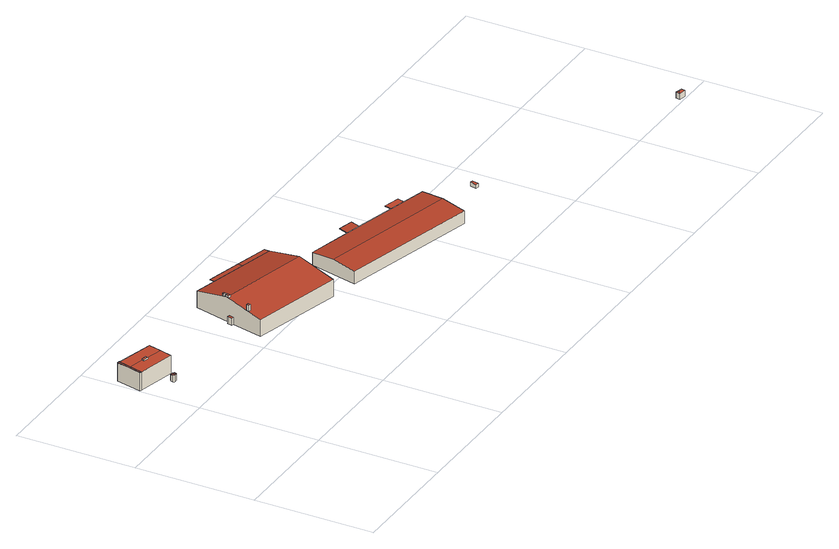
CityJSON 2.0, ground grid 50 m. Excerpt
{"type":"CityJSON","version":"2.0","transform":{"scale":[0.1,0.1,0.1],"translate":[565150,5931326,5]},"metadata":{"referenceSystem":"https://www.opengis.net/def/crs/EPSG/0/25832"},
"CityObjects":{
"building1":{"type":"Building","attributes":{"Grundfläche 2D":"3.525625","Grundhöhe NN":"5.765"},"geometry":[{"type":"Solid","lod":"3","boundaries":[[[[0,1,2]],[[0,3,1]],[[0,2,4]],[[0,4,5]],[[0,5,6]],[[0,6,7]],[[0,7,8]],[[0,8,3]],[[9,10,2,1]],[[10,11,4,2]],[[11,12,5,4]],[[12,13,6,5]],[[13,14,7,6]],[[14,15,8,7]],[[15,16,3,8]],[[16,9,1,3]],[[10,9,16,15,14,13,12,11]]]],"semantics":{"surfaces":[{"type":"RoofSurface"},{"type":"WallSurface"},{"type":"GroundSurface"}],"values":[[0,0,0,0,0,0,0,0,1,1,1,1,1,1,1,1,2]]}}]},
"building2":{"type":"Building","attributes":{"Grundfläche 2D":"189.656334","Grundhöhe NN":"5.291"},"children":["building2-1","building2-2"],"geometry":[{"type":"Solid","lod":"3","boundaries":[[[[17,18,19,20,21,22,23,24]],[[25,26,19,18,17,24,23,27,28]],[[29,22,21]],[[30,25,28]],[[20,19,26,31,32]],[[21,20,32,33]],[[29,21,33,34]],[[22,29,34,35]],[[28,27,23,22,35,36]],[[30,28,36,37]],[[25,30,37,38]],[[26,25,38,31]],[[38,37,36,35,34,33,32,31]]]],"semantics":{"surfaces":[{"type":"RoofSurface"},{"type":"WallSurface"},{"type":"GroundSurface"}],"values":[[0,0,0,0,1,1,1,1,1,1,1,1,2]]}}]},
"building2-1":{"type":"BuildingInstallation","parents":["building2"],"geometry":[{"type":"MultiSurface","lod":"3","boundaries":[[[39,40,41,42]],[[22,23,27,28,40,39]],[[28,30,41,40]],[[24,21,29,42,41,30,25]],[[29,22,39,42]]],"semantics":{"surfaces":[{"type":"RoofSurface"},{"type":"WallSurface"}],"values":[0,1,1,1,1]}}]},
"building2-2":{"type":"BuildingInstallation","parents":["building2"],"geometry":[{"type":"MultiSurface","lod":"3","boundaries":[[[43,44,45,46]],[[47,44,43,48,17]],[[47,49,45,44]],[[50,46,45,49,18]],[[50,48,43,46]]],"semantics":{"surfaces":[{"type":"RoofSurface"},{"type":"WallSurface"}],"values":[0,1,1,1,1]}}]},
"building3":{"type":"Building","attributes":{"Grundfläche 2D":"1277.035181","Grundhöhe NN":"5.271"},"children":["building3-1","building3-2","building3-3","building3-4"],"geometry":[{"type":"Solid","lod":"3","boundaries":[[[[51,52,53,54,55,56]],[[51,56,55,57,58,52]],[[59,60,61,62]],[[58,57,63,64]],[[53,52,58,64,65]],[[54,53,65,66]],[[61,67,63,57,55,54,66,68,62]],[[59,62,68,69]],[[60,59,69,70]],[[61,60,70,67]],[[67,70,69,68,66,65,64,63]]]],"semantics":{"surfaces":[{"type":"RoofSurface"},{"type":"WallSurface"},{"type":"GroundSurface"}],"values":[[0,0,0,1,1,1,1,1,1,1,2]]}}]},
"building3-1":{"type":"BuildingInstallation","parents":["building3"],"geometry":[{"type":"MultiSurface","lod":"3","boundaries":[[[71,72,73,74]],[[74,73,75,76]],[[71,74,76,77]],[[72,71,77,78]],[[73,72,78,75]]],"semantics":{"surfaces":[{"type":"RoofSurface"},{"type":"WallSurface"}],"values":[0,1,1,1,1]}}]},
"building3-2":{"type":"BuildingInstallation","parents":["building3"],"geometry":[{"type":"MultiSurface","lod":"3","boundaries":[[[79,80,81,82]],[[83,84,80,79]],[[85,81,80,84,51]],[[82,81,85,86]],[[83,79,82,86,56]]],"semantics":{"surfaces":[{"type":"RoofSurface"},{"type":"WallSurface"}],"values":[0,1,1,1,1]}}]},
"building3-3":{"type":"BuildingInstallation","parents":["building3"],"geometry":[{"type":"MultiSurface","lod":"3","boundaries":[[[87,88,89,90]],[[90,89,91,92]],[[87,90,92,93]],[[88,87,93,94]],[[89,88,94,91]]],"semantics":{"surfaces":[{"type":"RoofSurface"},{"type":"WallSurface"}],"values":[0,1,1,1,1]}}]},
"building3-4":{"type":"BuildingInstallation","parents":["building3"],"geometry":[{"type":"MultiSurface","lod":"3","boundaries":[[[95,96,97,98]],[[99,96,95,100,101]],[[97,96,99,102]],[[98,97,102,103]],[[98,103,100,95]],[[100,103,102,99,101]]],"semantics":{"surfaces":[{"type":"RoofSurface"},{"type":"WallSurface"},{"type":"OuterCeilingSurface"}],"values":[0,1,1,1,1,2]}}]},
"building4":{"type":"Building","attributes":{"Grundfläche 2D":"36.986958","Grundhöhe NN":"11.830"},"geometry":[{"type":"Solid","lod":"3","boundaries":[[[[104,105,96,95]],[[105,104,106,107]],[[96,105,107,99]],[[100,95,96,99,101]],[[104,95,100,106]],[[100,101,99,107,106]]]],"semantics":{"surfaces":[{"type":"RoofSurface"},{"type":"WallSurface"},{"type":"GroundSurface"}],"values":[[0,1,1,1,1,2]]}}]},
"building5":{"type":"Building","attributes":{"Grundfläche 2D":"1267.118881","Grundhöhe NN":"5.095"},"children":["building5-1","building5-2"],"geometry":[{"type":"Solid","lod":"3","boundaries":[[[[108,109,110,111]],[[112,113,114,115,116]],[[112,116,117,118,119]],[[114,113,120,121]],[[109,122,123,117,116,115,114,121,124,110]],[[119,118,117,123,125]],[[120,113,112,119,125]],[[111,110,124,126]],[[108,111,126,127]],[[109,108,127,122]],[[121,120,125,123,122,127,126,124]]]],"semantics":{"surfaces":[{"type":"RoofSurface"},{"type":"WallSurface"},{"type":"GroundSurface"}],"values":[[0,0,0,1,1,1,1,1,1,1,2]]}}]},
"building5-1":{"type":"BuildingInstallation","parents":["building5"],"geometry":[{"type":"MultiSurface","lod":"3","boundaries":[[[128,129,130,131]],[[132,133,131,130]],[[133,134,128,131]],[[134,135,129,128]],[[135,132,130,129]],[[135,134,133,132]]],"semantics":{"surfaces":[{"type":"RoofSurface"},{"type":"WallSurface"},{"type":"OuterCeilingSurface"}],"values":[0,1,1,1,1,2]}}]},
"building5-2":{"type":"BuildingInstallation","parents":["building5"],"geometry":[{"type":"MultiSurface","lod":"3","boundaries":[[[136,137,138,139]],[[140,141,139,138]],[[141,142,136,139]],[[142,143,137,136]],[[143,140,138,137]],[[143,142,141,140]]],"semantics":{"surfaces":[{"type":"RoofSurface"},{"type":"WallSurface"},{"type":"OuterCeilingSurface"}],"values":[0,1,1,1,1,2]}}]},
"building6":{"type":"Building","attributes":{"Grundfläche 2D":"3.842506","Grundhöhe NN":"5.783"},"geometry":[{"type":"Solid","lod":"3","boundaries":[[[[144,145,146,147]],[[148,149,147,146]],[[149,150,144,147]],[[150,151,145,144]],[[151,148,146,145]],[[151,150,149,148]]]],"semantics":{"surfaces":[{"type":"RoofSurface"},{"type":"WallSurface"},{"type":"GroundSurface"}],"values":[[0,1,1,1,1,2]]}}]},
"building7":{"type":"Building","attributes":{"Grundfläche 2D":"5.578205","Grundhöhe NN":"5.553"},"geometry":[{"type":"Solid","lod":"3","boundaries":[[[[152,153,154,155]],[[153,156,154]],[[152,155,157]],[[153,152,157,156]],[[158,159,155,154]],[[159,160,157,155]],[[160,161,156,157]],[[161,158,154,156]],[[161,160,159,158]]]],"semantics":{"surfaces":[{"type":"RoofSurface"},{"type":"WallSurface"},{"type":"GroundSurface"}],"values":[[0,0,0,0,1,1,1,1,2]]}}]}
},
"vertices":[
[125,676,36],[114,674,34],[117,668,34],[116,683,34],[128,666,34],[134,670,34],[136,679,34],[132,685,34],[122,688,34],[114,674,8],[117,668,8],[128,666,8],[134,670,8],[136,679,8],[132,685,8],[122,688,8],[116,683,8],
[89,790,81],[110,784,81],[185,765,81],[198,819,80],[37,859,80],[30,862,80],[17,809,81],[24,807,81],[10,753,80],[172,713,80],[13,793,81],[3,753,80],[37,860,80],[10,751,80],[172,713,3],[198,819,3],[37,859,3],[37,860,3],[30,862,3],[3,753,3],[10,751,3],[10,753,3],
[30,862,82],[3,753,82],[10,751,82],[37,860,82],
[90,792,86],[87,781,86],[108,776,86],[110,787,86],[87,781,81],[90,792,81],[108,776,81],[110,787,81],
[617,711,108],[995,617,108],[1031,763,74],[642,859,74],[607,714,108],[608,714,108],[567,550,74],[956,454,74],[594,703,34],[589,682,34],[598,680,34],[604,701,34],[567,550,3],[956,454,3],[1031,763,3],[642,859,3],[598,680,3],[604,701,3],[594,703,3],[589,682,3],
[622,734,114],[613,736,114],[611,728,114],[620,726,114],[611,728,104],[620,726,104],[622,734,103],[613,736,103],
[606,706,114],[616,703,114],[619,719,114],[609,721,114],[606,706,106],[616,703,106],[619,719,106],[609,721,106],
[594,617,113],[585,619,113],[583,608,113],[592,606,113],[583,608,86],[592,606,86],[594,617,88],[585,619,88],
[889,798,72],[896,823,70],[747,860,70],[741,835,72],[896,823,68],[889,798,70],[895,819,69],[747,860,68],[741,835,70],
[1031,763,72],[1037,788,70],[1031,763,70],[1037,788,68],
[1679,327,31],[1671,329,31],[1666,308,31],[1674,306,31],[1100,531,65],[1075,430,55],[1660,284,55],[1671,329,59],[1686,388,65],[1711,487,55],[1377,571,55],[1125,634,55],[1075,430,1],[1660,284,1],[1671,329,1],[1711,487,1],[1666,308,1],[1125,634,1],[1674,306,1],[1679,327,1],
[1563,566,48],[1554,527,47],[1622,510,47],[1632,548,48],[1622,510,45],[1632,548,46],[1563,566,46],[1554,527,45],
[1387,611,57],[1322,627,57],[1312,587,54],[1377,571,54],[1312,587,52],[1377,571,52],[1387,611,55],[1322,627,55],
[1909,359,24],[1916,387,24],[1903,390,24],[1896,362,24],[1903,390,8],[1896,362,8],[1909,359,8],[1916,387,8],
[2857,16,34],[2843,19,34],[2832,11,30],[2862,5,30],[2837,29,30],[2866,22,30],[2832,11,6],[2862,5,6],[2866,22,6],[2837,29,6]
]}
